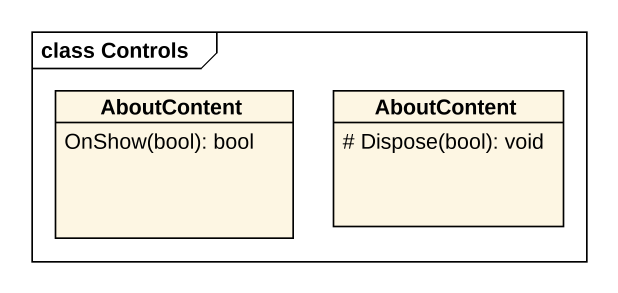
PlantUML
@startuml
mainframe class Controls
hide circle
hide empty members
skinparam classAttributeIconSize 0
class AboutContent {
  OnShow(bool): bool
}
class "AboutContent" as AboutContent_2 {
  # Dispose(bool): void
}
@enduml
